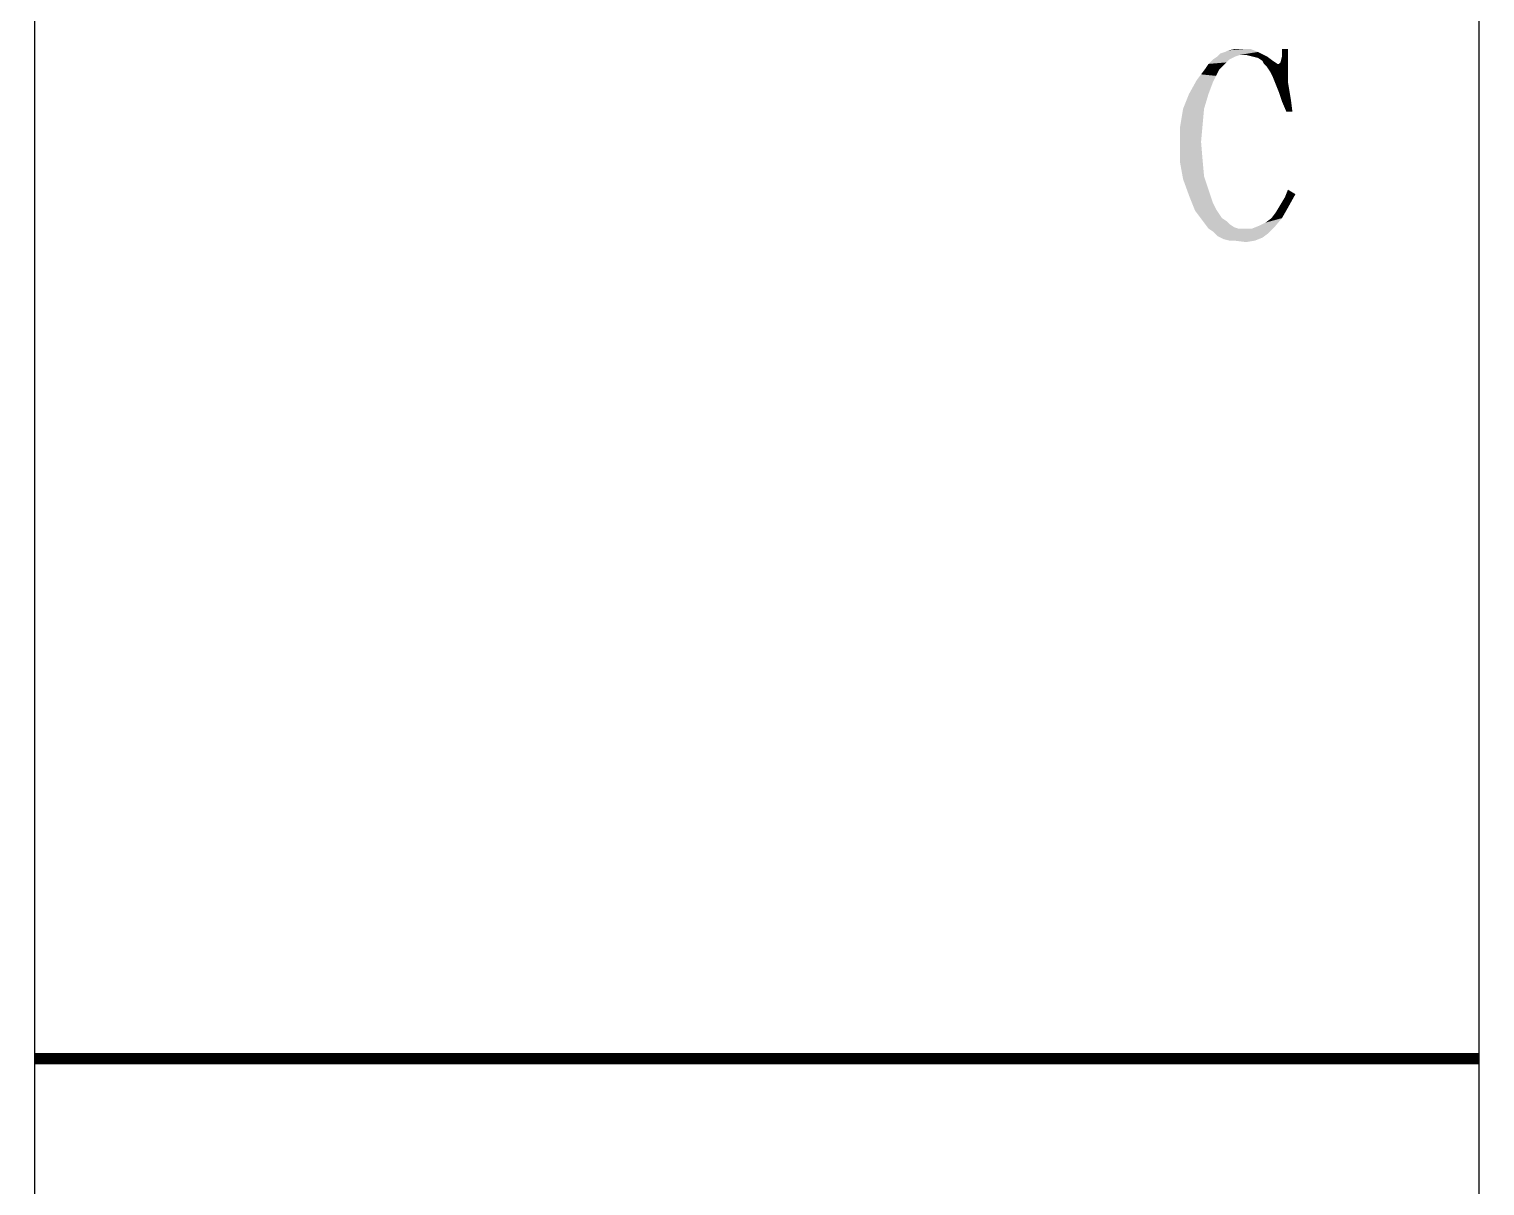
# Model space of a CAD drawing. Header units: millimetres. Extents: x 336 to 634, y 189 to 399.
# Drawn here: x 336.45 to 361.65, y 291.97 to 312 of the extents above; entities that cross this region are included whole.
import ezdxf

# ---------------------------------------------------------------- set-up
doc = ezdxf.new("R2010")
doc.units = ezdxf.units.MM

msp = doc.modelspace()

# ---------------------------------------------------------------- linework, layer by layer
at = {"color": 3, "linetype": 'Continuous'}
msp.add_line((336.54993, 189.17685), (336.54993, 399.17685), dxfattribs=at)
at = {"color": 7, "linetype": 'Continuous'}
msp.add_line((361.54993, 194.17685), (361.54993, 394.17685), dxfattribs=at)
at = {"color": 7, "linetype": 'Continuous', "const_width": 0.2}
msp.add_lwpolyline([(361.54993, 294.17685), (336.54993, 294.17685)], dxfattribs=at)
at = {"color": 3, "linetype": 'Continuous'}
for points in [[(357.2296, 311.47728), (357.17775, 311.42543), (356.86664, 311.3995)], [(357.2296, 311.47728), (356.86664, 311.3995), (356.94442, 311.47728)], [(357.33331, 311.52913), (357.28145, 311.50321), (356.94442, 311.47728)], [(357.33331, 311.52913), (356.94442, 311.47728), (357.0222, 311.52913)], [(356.94442, 311.47728), (357.28145, 311.50321), (357.2296, 311.47728)], [(357.41108, 311.55506), (357.0222, 311.52913), (357.07405, 311.58099)], [(357.0222, 311.52913), (357.41108, 311.55506), (357.33331, 311.52913)], [(357.7222, 311.60691), (357.07405, 311.58099), (357.15182, 311.60691)], [(357.41108, 311.55506), (357.07405, 311.58099), (357.7222, 311.60691)], [(357.15182, 311.60691), (357.20368, 311.63284), (357.59257, 311.65876)], [(357.15182, 311.60691), (357.59257, 311.65876), (357.7222, 311.60691)], [(357.51479, 311.65876), (357.59257, 311.65876), (357.20368, 311.63284)], [(357.43701, 311.65876), (357.51479, 311.65876), (357.20368, 311.63284)], [(357.43701, 311.65876), (357.20368, 311.63284), (357.33331, 311.65876)], [(357.51479, 311.55506), (357.41108, 311.55506), (357.7222, 311.60691)], [(357.61849, 311.52913), (357.51479, 311.55506), (357.7222, 311.60691)], [(357.61849, 311.52913), (357.7222, 311.60691), (357.87775, 311.52913)], [(357.87775, 311.52913), (357.7222, 311.50321), (357.61849, 311.52913)], [(357.79997, 311.45135), (357.7222, 311.50321), (357.87775, 311.52913)], [(357.79997, 311.45135), (357.87775, 311.52913), (357.98145, 311.45135)], [(358.24071, 311.45135), (358.11108, 311.42543), (358.13701, 311.52913)], [(358.24071, 311.65876), (358.13701, 311.52913), (358.13701, 311.65876)], [(358.13701, 311.52913), (358.24071, 311.65876), (358.24071, 311.45135)], [(357.04812, 311.2958), (356.73701, 311.21802), (356.81479, 311.32173)], [(356.73701, 311.21802), (357.04812, 311.2958), (356.99627, 311.1921)], [(357.1259, 311.37358), (356.81479, 311.32173), (356.86664, 311.3995)], [(356.81479, 311.32173), (357.1259, 311.37358), (357.04812, 311.2958)], [(356.86664, 311.3995), (357.17775, 311.42543), (357.1259, 311.37358)], [(357.98145, 311.45135), (357.8259, 311.3995), (357.79997, 311.45135)], [(357.8259, 311.3995), (357.98145, 311.45135), (358.05923, 311.3995)], [(358.05923, 311.3995), (357.87775, 311.34765), (357.8259, 311.3995)], [(358.05923, 311.3995), (358.08516, 311.3995), (357.87775, 311.34765)], [(357.9296, 311.26987), (357.87775, 311.34765), (358.08516, 311.3995)], [(357.9296, 311.26987), (358.08516, 311.3995), (358.24071, 311.45135)], [(357.9296, 311.26987), (358.24071, 311.45135), (358.24071, 311.21802)], [(358.24071, 311.21802), (357.98145, 311.16617), (357.9296, 311.26987)], [(358.08516, 311.3995), (358.11108, 311.42543), (358.24071, 311.45135)], [(356.94442, 311.08839), (356.5296, 310.88099), (356.65923, 311.11432)], [(356.5296, 310.88099), (356.94442, 311.08839), (356.86664, 310.88099)], [(356.99627, 311.1921), (356.65923, 311.11432), (356.73701, 311.21802)], [(356.65923, 311.11432), (356.99627, 311.1921), (356.94442, 311.08839)], [(357.98145, 311.16617), (358.24071, 311.21802), (358.24071, 311.08839)], [(358.24071, 311.08839), (358.03331, 311.03654), (357.98145, 311.16617)], [(358.03331, 311.03654), (358.24071, 311.08839), (358.26664, 310.93284)], [(358.26664, 310.93284), (358.08516, 310.90691), (358.03331, 311.03654)], [(356.86664, 310.88099), (356.4259, 310.62173), (356.5296, 310.88099)], [(356.4259, 310.62173), (356.86664, 310.88099), (356.78886, 310.62173)], [(358.08516, 310.90691), (358.26664, 310.93284), (358.29257, 310.77728)], [(358.29257, 310.77728), (358.13701, 310.75136), (358.08516, 310.90691)], [(358.21479, 310.56987), (358.13701, 310.75136), (358.29257, 310.77728)], [(358.21479, 310.56987), (358.29257, 310.77728), (358.31849, 310.56987)], [(356.78886, 310.62173), (356.76294, 310.33654), (356.37405, 310.31061)], [(356.78886, 310.62173), (356.37405, 310.31061), (356.4259, 310.62173)], [(356.37405, 310.31061), (356.76294, 310.33654), (356.73701, 310.05136)], [(356.73701, 310.05136), (356.37405, 309.9995), (356.37405, 310.31061)], [(356.37405, 309.9995), (356.73701, 310.05136), (356.76294, 309.74024)], [(356.76294, 309.74024), (356.37405, 309.68839), (356.37405, 309.9995)], [(356.37405, 309.68839), (356.76294, 309.74024), (356.78886, 309.45506)], [(356.78886, 309.45506), (356.4259, 309.40321), (356.37405, 309.68839)], [(356.4259, 309.40321), (356.78886, 309.45506), (356.86664, 309.22173)], [(356.86664, 309.22173), (356.5296, 309.11802), (356.4259, 309.40321)], [(356.5296, 309.11802), (356.86664, 309.22173), (356.94442, 308.98839)], [(358.37034, 309.14395), (358.18886, 309.0921), (358.24071, 309.22173)], [(356.94442, 308.98839), (356.63331, 308.85876), (356.5296, 309.11802)], [(356.94442, 308.98839), (356.99627, 308.88469), (356.63331, 308.85876)], [(358.24071, 308.91061), (358.03331, 308.83284), (358.11108, 308.96247)], [(358.11108, 308.96247), (358.18886, 309.0921), (358.37034, 309.14395)], [(358.11108, 308.96247), (358.37034, 309.14395), (358.24071, 308.91061)], [(356.63331, 308.85876), (356.99627, 308.88469), (357.04812, 308.80691)], [(357.04812, 308.80691), (356.71108, 308.75506), (356.63331, 308.85876)], [(356.71108, 308.75506), (357.04812, 308.80691), (357.09997, 308.72913)], [(357.09997, 308.72913), (356.78886, 308.65136), (356.71108, 308.75506)], [(357.09997, 308.72913), (357.17775, 308.67728), (356.78886, 308.65136)], [(357.74812, 308.5995), (357.85182, 308.65136), (358.13701, 308.72913)], [(357.74812, 308.5995), (358.13701, 308.72913), (358.00738, 308.57358)], [(358.13701, 308.72913), (357.85182, 308.65136), (357.95553, 308.72913)], [(357.95553, 308.72913), (358.03331, 308.83284), (358.24071, 308.91061)], [(357.95553, 308.72913), (358.24071, 308.91061), (358.13701, 308.72913)], [(356.78886, 308.65136), (357.17775, 308.67728), (357.2296, 308.62543)], [(357.2296, 308.62543), (356.86664, 308.54765), (356.78886, 308.65136)], [(357.2296, 308.62543), (357.30738, 308.57358), (356.86664, 308.54765)], [(356.86664, 308.54765), (357.30738, 308.57358), (357.38516, 308.54765)], [(357.38516, 308.54765), (356.94442, 308.4958), (356.86664, 308.54765)], [(356.94442, 308.4958), (357.61849, 308.54765), (358.00738, 308.57358)], [(356.94442, 308.4958), (358.00738, 308.57358), (357.90368, 308.46987)], [(357.46294, 308.54765), (357.61849, 308.54765), (356.94442, 308.4958)], [(357.38516, 308.54765), (357.46294, 308.54765), (356.94442, 308.4958)], [(357.90368, 308.46987), (357.0222, 308.41802), (356.94442, 308.4958)], [(357.0222, 308.41802), (357.90368, 308.46987), (357.79997, 308.3921)], [(358.00738, 308.57358), (357.61849, 308.54765), (357.74812, 308.5995)], [(357.79997, 308.3921), (357.1259, 308.36617), (357.0222, 308.41802)], [(357.2296, 308.34025), (357.1259, 308.36617), (357.79997, 308.3921)], [(357.30738, 308.34025), (357.2296, 308.34025), (357.79997, 308.3921)], [(357.30738, 308.34025), (357.79997, 308.3921), (357.67034, 308.34025)], [(357.67034, 308.34025), (357.51479, 308.31432), (357.30738, 308.34025)]]:
    msp.add_solid(points, dxfattribs=at)

doc.saveas('drawing.dxf')
